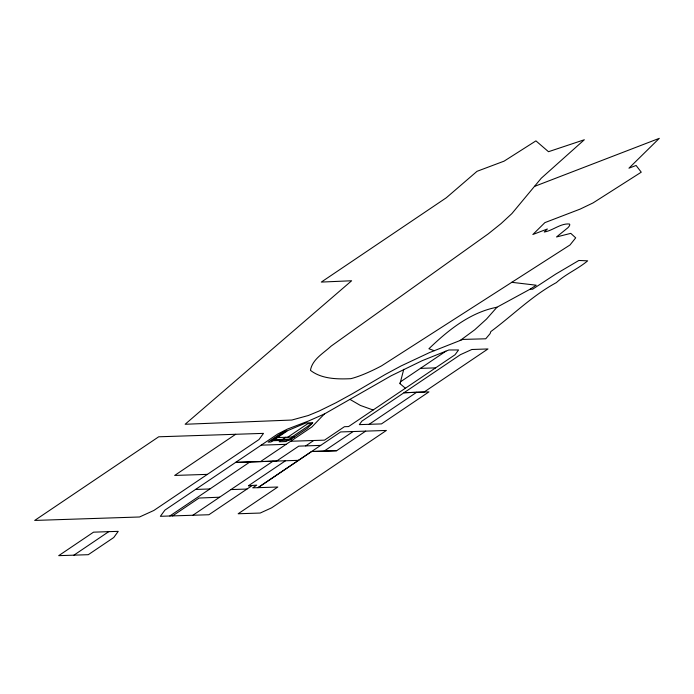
<?xml version="1.0" encoding="UTF-8"?>
<svg xmlns="http://www.w3.org/2000/svg" width="694" height="694" viewBox="0 0 694 694"><rect width="100%" height="100%" fill="white"/><g stroke="black" fill="none" stroke-linecap="round" stroke-linejoin="round"><path stroke-width="1.04" d="M405.409 388.25L400.013 383.669L400.481 381.821L445.947 351.155L448.879 349.976L458.552 349.967L455.064 354.738L348.588 426.558L344.432 426.706L324.497 440.152L290.699 441.254M400.013 383.669L403.761 369.286M511.73 282.311L536.254 285.208L530.329 289.068L496.973 307.225L486.503 319.084L474.757 329.763L460.243 340.45L429.595 352.543L401.158 365.903L385.335 374.413L352.361 393.75L336.104 402.685L318.98 411.091L308.362 415.498L291.853 420.035L185.116 424.268L351.641 280.758L321.322 282.076L446.294 197.781L477.03 171.314L504.096 161.147L535.933 140.882L548.494 151.708L584.331 139.754L541.242 178.245L511.886 213.587L501.059 223.607L488.324 233.809L331.116 346.132C323.534 353.246 312.326 359.214 310.452 370.344C321.574 379.037 337.249 379.314 350.774 378.681A49.092 9.872 -29.6 0 0 381.587 365.833L570 244.982L575.699 237.851L570.772 233.358L556.527 236.966L567.944 227.701A20.013 4.025 -29.6 0 0 569.765 224.604L569.514 224.032C560.743 223.052 552.754 230.694 544.243 232.022L547.349 229.011L532.853 234.503L544.868 222.635L580.123 209.111L593.023 202.934L641.256 172.181L636.103 165.467L628.946 168.182L659.3 138.34L534.449 186.426M445.947 351.155L422.16 360.689L391.13 375.792L324.324 414.023L311.866 426.975L260.536 461.588L235.63 462.412L298.524 460.339M235.682 434.279L174.68 475.433L207.393 474.366L259.001 439.545L263.494 433.377L158.7 436.795L34.7 520.431L139.537 516.987L153.86 510.463L207.393 474.366M73.937 555.157L108.776 531.647L118.232 531.361L113.738 537.529L88.294 554.688L58.712 555.66L93.525 532.168L108.776 531.647M284.714 431.859L273.106 439.692L291.263 439.094M285.824 437.281L279.17 441.774L286.093 441.54L292.747 437.055M324.324 414.023L308.578 420.989L287.403 429.1L277.617 434.088L164.92 510.107L160.366 516.31L169.83 515.989L249.961 461.952M287.715 437.22L307.685 423.748L311.832 423.609L291.87 437.081M169.83 515.989L172.563 515.911L199.057 498.04L219.625 497.208M172.563 515.911L192.863 515.252L273.037 461.189L276.585 461.068L298.75 446.138L320.68 445.392M305.664 445.93L313.705 440.508M192.863 515.252L208.894 514.74L252.304 485.47L248.452 485.748L285.494 460.764M365.686 431.13L340.633 431.937L257.986 487.674L277.8 487.014L238.172 513.76L260.189 513.048L271.649 507.826L386.376 430.454L365.686 431.13L336.633 450.718L311.58 451.516L257.986 487.674L252.729 487.83L256.745 485.132L248.452 485.748M311.58 451.516L324.089 451.135L353.159 431.529M369.156 424.303L416.608 392.301L428.944 391.884L381.466 423.904L359.319 424.641L361.904 421.128L460.382 354.695L471.825 349.498L487.969 348.952L424.069 392.067L404.012 392.717L416.608 392.301M460.243 340.45L462.811 339.418L485.739 338.793L490.103 333.632L490.823 331.576C512.771 315.31 532.142 295.705 556.354 282.614C565.81 273.974 577.885 269.029 587.671 260.831L578.839 260.476L555.712 274.104L532.593 289.233L530.329 289.068M496.973 307.225C470.176 312.369 448.09 330.275 428.918 348.744L434.227 350.713M420.434 368.375L435.606 367.872M276.203 437.602L294.36 437.003M261.213 445.158L286.119 444.334M324.089 451.135L336.633 450.718M195.543 489.452L209.892 488.966M260.536 461.588L273.037 461.189M230.946 489.574L246.969 489.053M373.138 410.007L360.394 405.443L350.106 399.484M312.682 422.733L307.442 428.172L289.684 440.161L271.432 440.759L284.497 431.946L305.959 422.95L312.682 422.733M284.115 431.33L268.144 442.104L270.912 442.017L286.882 431.243L284.115 431.33"/></g></svg>
